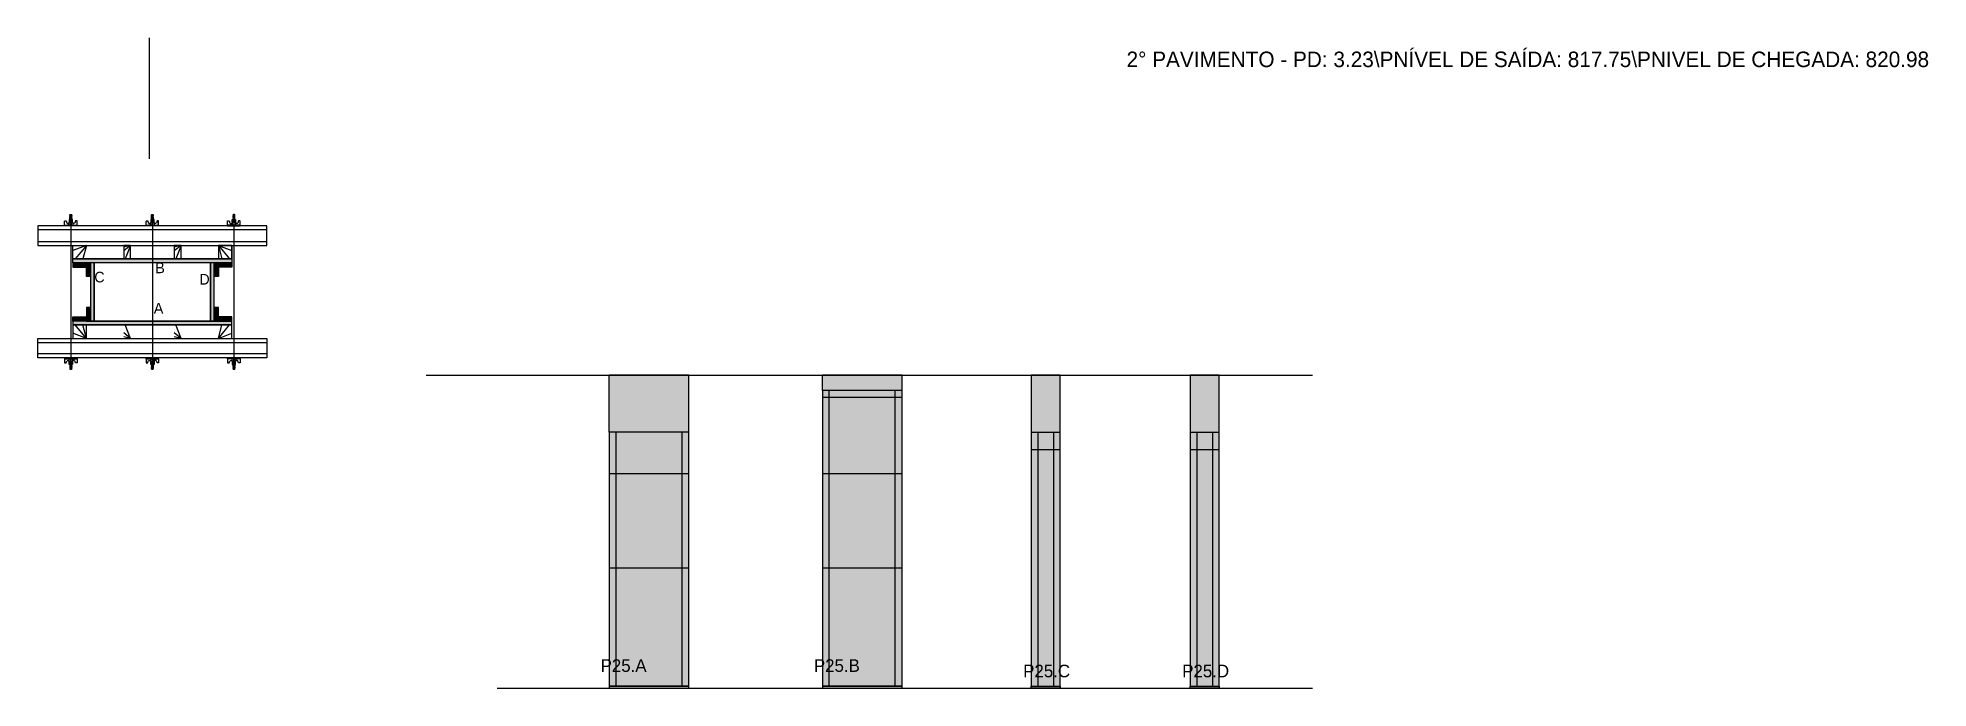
# Model space of a CAD drawing. Header units: metres. Extents: x 3502 to 5449, y 5089 to 5760.
import ezdxf

# ---------------------------------------------------------------- set-up
doc = ezdxf.new("R2010")
doc.units = ezdxf.units.M
for name, color, linetype in [('CHAPA', 7, 'Continuous'), ('COTA', 7, 'Continuous'), ('Hachura', 7, 'Continuous'), ('Madeira', 7, 'Continuous'), ('NOMENCLATURA', 7, 'Continuous'), ('Nível', 7, 'Continuous'), ('Painéis', 7, 'Continuous'), ('Perfil Metálico', 7, 'Continuous'), ('SARR_2.2x7', 7, 'Continuous'), ('SARRAFO', 7, 'Continuous'), ('Texto Seção', 7, 'Continuous'), ('TEXTO_GERAL', 7, 'Continuous')]:
    doc.layers.add(name, color=color, linetype=linetype)

msp = doc.modelspace()

# ---------------------------------------------------------------- hatches: boundary and pattern name
at = {"layer": 'COTA'}
h = msp.add_hatch(color=7, dxfattribs=at)
h.dxf.hatch_style = 1
h.paths.add_polyline_path([(4090.8, 5412.4), (4090.8, 5353.4), (4090.8, 5353.4), (4172.8, 5353.4), (4172.8, 5353.4), (4172.8, 5412.4), (4172.8, 5412.4), (4090.8, 5412.4)])
h = msp.add_hatch(color=7, dxfattribs=at)
h.dxf.hatch_style = 1
h.paths.add_polyline_path([(4392.5, 5412.4), (4310.5, 5412.4), (4310.5, 5412.4), (4310.5, 5396.4), (4310.5, 5396.4), (4392.5, 5396.4), (4392.5, 5396.4), (4392.5, 5412.4)])
h = msp.add_hatch(color=7, dxfattribs=at)
h.dxf.hatch_style = 1
h.paths.add_polyline_path([(4555.4, 5412.4), (4525.4, 5412.4), (4525.4, 5412.4), (4525.4, 5353.4), (4525.4, 5353.4), (4555.4, 5353.4), (4555.4, 5353.4), (4555.4, 5412.4)])
h = msp.add_hatch(color=7, dxfattribs=at)
h.dxf.hatch_style = 1
h.paths.add_polyline_path([(4719.2, 5412.4), (4689.2, 5412.4), (4689.2, 5412.4), (4689.2, 5353.4), (4689.2, 5353.4), (4719.2, 5353.4), (4719.2, 5353.4), (4719.2, 5412.4)])
at = {"layer": 'Hachura'}
h = msp.add_hatch(color=7, dxfattribs=at)
h.dxf.hatch_style = 1
h.paths.add_polyline_path([(3538.2, 5528.1), (3538.2, 5532.1), (3538.2, 5532.1), (3702.2, 5532.1), (3702.2, 5532.1), (3702.2, 5528.1), (3702.2, 5528.1), (3538.2, 5528.1)])
h = msp.add_hatch(color=7, dxfattribs=at)
h.dxf.hatch_style = 1
h.paths.add_polyline_path([(3538.2, 5528.1), (3538.2, 5532.1), (3538.2, 5532.1), (3702.2, 5532.1), (3702.2, 5532.1), (3702.2, 5528.1), (3702.2, 5528.1), (3538.2, 5528.1)])
h = msp.add_hatch(color=7, dxfattribs=at)
h.dxf.hatch_style = 1
h.paths.add_polyline_path([(3552.2, 5528.1), (3552.2, 5523.7), (3552.2, 5523.7), (3538.2, 5523.7), (3538.2, 5523.7), (3538.2, 5528.1), (3538.2, 5528.1), (3552.2, 5528.1)])
h = msp.add_hatch(color=7, dxfattribs=at)
h.dxf.hatch_style = 1
h.paths.add_polyline_path([(3556.6, 5528.1), (3552.2, 5528.1), (3552.2, 5528.1), (3552.2, 5514.1), (3552.2, 5514.1), (3556.6, 5514.1), (3556.6, 5514.1), (3556.6, 5528.1)])
h = msp.add_hatch(color=7, dxfattribs=at)
h.dxf.hatch_style = 1
h.paths.add_polyline_path([(3560.2, 5528.1), (3556.6, 5528.1), (3556.6, 5528.1), (3556.6, 5468.1), (3556.6, 5468.1), (3560.2, 5468.1), (3560.2, 5468.1), (3560.2, 5528.1)])
h = msp.add_hatch(color=7, dxfattribs=at)
h.dxf.hatch_style = 1
h.paths.add_polyline_path([(3560.2, 5528.1), (3556.6, 5528.1), (3556.6, 5528.1), (3556.6, 5468.1), (3556.6, 5468.1), (3560.2, 5468.1), (3560.2, 5468.1), (3560.2, 5528.1)])
h = msp.add_hatch(color=7, dxfattribs=at)
h.dxf.hatch_style = 1
h.paths.add_polyline_path([(3683.8, 5528.1), (3680.2, 5528.1), (3680.2, 5528.1), (3680.2, 5468.1), (3680.2, 5468.1), (3683.8, 5468.1), (3683.8, 5468.1), (3683.8, 5528.1)])
h = msp.add_hatch(color=7, dxfattribs=at)
h.dxf.hatch_style = 1
h.paths.add_polyline_path([(3683.8, 5528.1), (3680.2, 5528.1), (3680.2, 5528.1), (3680.2, 5468.1), (3680.2, 5468.1), (3683.8, 5468.1), (3683.8, 5468.1), (3683.8, 5528.1)])
h = msp.add_hatch(color=7, dxfattribs=at)
h.dxf.hatch_style = 1
h.paths.add_polyline_path([(3688.2, 5528.1), (3683.8, 5528.1), (3683.8, 5528.1), (3683.8, 5514.1), (3683.8, 5514.1), (3688.2, 5514.1), (3688.2, 5514.1), (3688.2, 5528.1)])
h = msp.add_hatch(color=7, dxfattribs=at)
h.dxf.hatch_style = 1
h.paths.add_polyline_path([(3688.2, 5528.1), (3688.2, 5523.7), (3688.2, 5523.7), (3702.2, 5523.7), (3702.2, 5523.7), (3702.2, 5528.1), (3702.2, 5528.1), (3688.2, 5528.1)])
h = msp.add_hatch(color=7, dxfattribs=at)
h.dxf.hatch_style = 1
h.paths.add_polyline_path([(3552.2, 5468.1), (3552.2, 5472.5), (3552.2, 5472.5), (3538.2, 5472.5), (3538.2, 5472.5), (3538.2, 5468.1), (3538.2, 5468.1), (3552.2, 5468.1)])
h = msp.add_hatch(color=7, dxfattribs=at)
h.dxf.hatch_style = 1
h.paths.add_polyline_path([(3556.6, 5468.1), (3552.2, 5468.1), (3552.2, 5468.1), (3552.2, 5482.1), (3552.2, 5482.1), (3556.6, 5482.1), (3556.6, 5482.1), (3556.6, 5468.1)])
h = msp.add_hatch(color=7, dxfattribs=at)
h.dxf.hatch_style = 1
h.paths.add_polyline_path([(3688.2, 5468.1), (3683.8, 5468.1), (3683.8, 5468.1), (3683.8, 5482.1), (3683.8, 5482.1), (3688.2, 5482.1), (3688.2, 5482.1), (3688.2, 5468.1)])
h = msp.add_hatch(color=7, dxfattribs=at)
h.dxf.hatch_style = 1
h.paths.add_polyline_path([(3688.2, 5468.1), (3688.2, 5472.5), (3688.2, 5472.5), (3702.2, 5472.5), (3702.2, 5472.5), (3702.2, 5468.1), (3702.2, 5468.1), (3688.2, 5468.1)])
h = msp.add_hatch(color=7, dxfattribs=at)
h.dxf.hatch_style = 1
h.paths.add_polyline_path([(3538.2, 5468.1), (3538.2, 5464.1), (3538.2, 5464.1), (3702.2, 5464.1), (3702.2, 5464.1), (3702.2, 5468.1), (3702.2, 5468.1), (3538.2, 5468.1)])
h = msp.add_hatch(color=7, dxfattribs=at)
h.dxf.hatch_style = 1
h.paths.add_polyline_path([(3538.2, 5468.1), (3538.2, 5464.1), (3538.2, 5464.1), (3702.2, 5464.1), (3702.2, 5464.1), (3702.2, 5468.1), (3702.2, 5468.1), (3538.2, 5468.1)])
h = msp.add_hatch(color=7, dxfattribs=at)
h.dxf.hatch_style = 1
h.paths.add_polyline_path([(4392.5, 5089.4), (4392.5, 5396.4), (4392.5, 5396.4), (4310.5, 5396.4), (4310.5, 5396.4), (4310.5, 5089.4), (4310.5, 5089.4), (4392.5, 5089.4)])
h = msp.add_hatch(color=7, dxfattribs=at)
h.dxf.hatch_style = 1
h.paths.add_polyline_path([(4172.8, 5089.4), (4172.8, 5353.4), (4172.8, 5353.4), (4090.8, 5353.4), (4090.8, 5353.4), (4090.8, 5089.4), (4090.8, 5089.4), (4172.8, 5089.4)])
h = msp.add_hatch(color=7, dxfattribs=at)
h.dxf.hatch_style = 1
h.paths.add_polyline_path([(4555.4, 5089.4), (4555.4, 5353.4), (4555.4, 5353.4), (4525.4, 5353.4), (4525.4, 5353.4), (4525.4, 5089.4), (4525.4, 5089.4), (4555.4, 5089.4)])
h = msp.add_hatch(color=7, dxfattribs=at)
h.dxf.hatch_style = 1
h.paths.add_polyline_path([(4719.2, 5089.4), (4719.2, 5353.4), (4719.2, 5353.4), (4689.2, 5353.4), (4689.2, 5353.4), (4689.2, 5089.4), (4689.2, 5089.4), (4719.2, 5089.4)])

# ---------------------------------------------------------------- linework, layer by layer
at = {"layer": 'CHAPA', "color": 7, "lineweight": 25}
for points in [[(3538.2, 5528.1), (3538.2, 5532.1), (3702.2, 5532.1), (3702.2, 5528.1)], [(3538.2, 5528.1), (3538.2, 5532.1), (3702.2, 5532.1), (3702.2, 5528.1)], [(3560.2, 5528.1), (3556.6, 5528.1), (3556.6, 5468.1), (3560.2, 5468.1)], [(3560.2, 5528.1), (3556.6, 5528.1), (3556.6, 5468.1), (3560.2, 5468.1)], [(3683.8, 5528.1), (3680.2, 5528.1), (3680.2, 5468.1), (3683.8, 5468.1)], [(3683.8, 5528.1), (3680.2, 5528.1), (3680.2, 5468.1), (3683.8, 5468.1)], [(3538.2, 5468.1), (3538.2, 5464.1), (3702.2, 5464.1), (3702.2, 5468.1)], [(3538.2, 5468.1), (3538.2, 5464.1), (3702.2, 5464.1), (3702.2, 5468.1)]]:
    msp.add_lwpolyline(points, close=True, dxfattribs=at)
at = {"layer": 'COTA', "color": 7, "lineweight": 25}
for p, q in [((4172.8, 5412.4), (4090.8, 5412.4)), ((4090.8, 5353.4), (4090.8, 5412.4)), ((4172.8, 5353.4), (4172.8, 5412.4)), ((4392.5, 5412.4), (4310.5, 5412.4)), ((4310.5, 5396.4), (4310.5, 5412.4)), ((4392.5, 5396.4), (4392.5, 5412.4))]:
    msp.add_line(p, q, dxfattribs=at)
for points in [[(4555.4, 5353.4), (4555.4, 5412.4), (4525.4, 5412.4), (4525.4, 5353.4)], [(4719.2, 5353.4), (4719.2, 5412.4), (4689.2, 5412.4), (4689.2, 5353.4)]]:
    msp.add_lwpolyline(points, dxfattribs=at)
at = {"layer": 'Defpoints', "color": 7, "lineweight": 25}
msp.add_line((3617.2, 5635.2), (3617.2, 5760.2), dxfattribs=at)
at = {"layer": 'Hachura', "color": 7, "lineweight": 25}
for p, q in [((3529.7, 5571.3), (3531.4, 5571.3)), ((3529.7, 5566.1), (3529.7, 5571.2)), ((3531.4, 5571.3), (3532, 5569)), ((3534.3, 5569.6), (3538.1, 5569.6)), ((3534.3, 5567), (3534.3, 5569.6)), ((3537.9, 5572.8), (3534.5, 5572.8)), ((3534.5, 5572.8), (3534.5, 5569.6)), ((3537.9, 5572.7), (3534.5, 5572.7)), ((3535.1, 5577.2), (3537.2, 5576.1)), ((3537.2, 5575.9), (3535.1, 5576.9)), ((3535.1, 5576), (3537.2, 5574.9)), ((3537.2, 5574.7), (3535.1, 5575.8)), ((3535.1, 5574.8), (3537.2, 5573.8)), ((3537.2, 5573.5), (3535.1, 5574.6)), ((3536.3, 5572.8), (3535.1, 5573.4)), ((3535.2, 5577.6), (3535.5, 5577.9)), ((3535.2, 5577.3), (3535.2, 5577.6)), ((3535.2, 5577.6), (3535.2, 5577.6)), ((3537.1, 5577.6), (3535.2, 5577.6)), ((3535.2, 5577.3), (3537.1, 5576.3)), ((3535.2, 5577.3), (3537.1, 5576.3)), ((3535.2, 5576.1), (3535.2, 5576.7)), ((3537.1, 5575.8), (3535.2, 5576.7)), ((3535.2, 5576.1), (3537.1, 5575.1)), ((3535.2, 5574.9), (3535.2, 5575.6)), ((3537.1, 5574.6), (3535.2, 5575.6)), ((3535.2, 5575.4), (3535.2, 5575.6)), ((3535.2, 5574.9), (3537.1, 5574)), ((3535.2, 5573.8), (3535.2, 5574.4)), ((3537.1, 5573.5), (3535.2, 5574.4)), ((3535.2, 5573.8), (3537.1, 5572.8)), ((3536.1, 5572.8), (3535.2, 5573.3)), ((3535.2, 5572.8), (3535.2, 5573.3)), ((3535.5, 5577.9), (3536.8, 5577.9)), ((3535.5, 5572.8), (3535.5, 5569.6)), ((3537.1, 5576.9), (3535.8, 5577.6)), ((3537.2, 5577), (3536.1, 5577.6)), ((3536.2, 5576.9), (3536.2, 5423.1)), ((3536.6, 5577.6), (3537.2, 5577.2)), ((3537.1, 5577.6), (3536.8, 5577.9)), ((3536.8, 5577.6), (3537.1, 5577.4)), ((3537.1, 5577.4), (3537.1, 5577.6)), ((3537.1, 5576.9), (3537.1, 5576.3)), ((3537.1, 5575.1), (3537.1, 5575.8)), ((3537.1, 5574.4), (3537.1, 5574.6)), ((3537.1, 5574.4), (3537.1, 5574)), ((3537.1, 5573.5), (3537.1, 5572.8)), ((3537.1, 5572.8), (3537.1, 5569.6)), ((3537.9, 5569.6), (3537.9, 5572.8)), ((3538.1, 5569.6), (3537.9, 5569.6)), ((3538.1, 5569.6), (3537.9, 5569.6)), ((3538.1, 5569.6), (3538.1, 5567)), ((3541, 5571.3), (3540.4, 5569)), ((3542.6, 5571.3), (3541, 5571.3)), ((3542.6, 5567), (3542.6, 5571.3)), ((3613.7, 5571.3), (3615.4, 5571.3)), ((3613.7, 5566.1), (3613.7, 5571.2)), ((3615.4, 5571.3), (3616, 5569)), ((3618.3, 5569.6), (3622.1, 5569.6)), ((3618.3, 5567), (3618.3, 5569.6)), ((3621.9, 5572.8), (3618.5, 5572.8)), ((3618.5, 5572.8), (3618.5, 5569.6)), ((3621.9, 5572.7), (3618.5, 5572.7)), ((3619.1, 5577.2), (3621.2, 5576.1)), ((3621.2, 5575.9), (3619.1, 5576.9)), ((3619.1, 5576), (3621.2, 5574.9)), ((3621.2, 5574.7), (3619.1, 5575.8)), ((3619.1, 5574.8), (3621.2, 5573.8)), ((3621.2, 5573.5), (3619.1, 5574.6)), ((3620.3, 5572.8), (3619.1, 5573.4)), ((3619.2, 5577.6), (3619.5, 5577.9)), ((3619.2, 5577.3), (3619.2, 5577.6)), ((3619.2, 5577.6), (3619.2, 5577.6)), ((3621.1, 5577.6), (3619.2, 5577.6)), ((3619.2, 5577.3), (3621.1, 5576.3)), ((3619.2, 5577.3), (3621.1, 5576.3)), ((3619.2, 5576.1), (3619.2, 5576.7)), ((3621.1, 5575.8), (3619.2, 5576.7)), ((3619.2, 5576.1), (3621.1, 5575.1)), ((3619.2, 5574.9), (3619.2, 5575.6)), ((3621.1, 5574.6), (3619.2, 5575.6)), ((3619.2, 5575.4), (3619.2, 5575.6)), ((3619.2, 5574.9), (3621.1, 5574)), ((3619.2, 5573.8), (3619.2, 5574.4)), ((3621.1, 5573.5), (3619.2, 5574.4)), ((3619.2, 5573.8), (3621.1, 5572.8)), ((3620.1, 5572.8), (3619.2, 5573.3)), ((3619.2, 5572.8), (3619.2, 5573.3)), ((3619.5, 5577.9), (3620.8, 5577.9)), ((3619.5, 5572.8), (3619.5, 5569.6)), ((3621.1, 5576.9), (3619.8, 5577.6)), ((3621.2, 5577), (3620.1, 5577.6)), ((3620.2, 5576.9), (3620.2, 5423.1)), ((3620.6, 5577.6), (3621.2, 5577.2)), ((3621.1, 5577.6), (3620.8, 5577.9)), ((3620.8, 5577.6), (3621.1, 5577.4)), ((3621.1, 5577.4), (3621.1, 5577.6)), ((3621.1, 5576.9), (3621.1, 5576.3)), ((3621.1, 5575.1), (3621.1, 5575.8)), ((3621.1, 5574.4), (3621.1, 5574.6)), ((3621.1, 5574.4), (3621.1, 5574)), ((3621.1, 5573.5), (3621.1, 5572.8)), ((3621.1, 5572.8), (3621.1, 5569.6)), ((3621.9, 5569.6), (3621.9, 5572.8)), ((3622.1, 5569.6), (3621.9, 5569.6)), ((3622.1, 5569.6), (3621.9, 5569.6)), ((3622.1, 5569.6), (3622.1, 5567)), ((3625, 5571.3), (3624.4, 5569)), ((3626.6, 5571.3), (3625, 5571.3)), ((3626.6, 5567), (3626.6, 5571.3)), ((3697.7, 5567), (3697.7, 5571.3)), ((3697.7, 5571.3), (3699.4, 5571.3)), ((3699.4, 5571.3), (3700, 5569)), ((3706.1, 5569.6), (3702.3, 5569.6)), ((3702.3, 5569.6), (3702.3, 5567)), ((3702.3, 5569.6), (3702.5, 5569.6)), ((3702.3, 5569.6), (3702.5, 5569.6)), ((3702.5, 5572.8), (3705.9, 5572.8)), ((3702.5, 5569.6), (3702.5, 5572.8)), ((3702.5, 5572.7), (3705.9, 5572.7)), ((3703.8, 5577.6), (3703.1, 5577.2)), ((3705.3, 5577.2), (3703.1, 5576.1)), ((3705.3, 5576), (3703.1, 5574.9)), ((3705.3, 5574.8), (3703.1, 5573.8)), ((3703.2, 5577), (3704.3, 5577.6)), ((3703.2, 5575.9), (3705.3, 5576.9)), ((3703.2, 5574.7), (3705.3, 5575.8)), ((3703.2, 5573.5), (3705.3, 5574.6)), ((3703.3, 5577.6), (3703.6, 5577.9)), ((3703.5, 5577.6), (3703.3, 5577.4)), ((3703.3, 5577.4), (3703.3, 5577.6)), ((3703.3, 5576.9), (3704.6, 5577.6)), ((3703.3, 5577.6), (3705.2, 5577.6)), ((3705.2, 5577.3), (3703.3, 5576.3)), ((3705.2, 5577.3), (3703.3, 5576.3)), ((3703.3, 5576.9), (3703.3, 5576.3)), ((3703.3, 5575.8), (3705.2, 5576.7)), ((3705.2, 5576.1), (3703.3, 5575.1)), ((3703.3, 5575.1), (3703.3, 5575.8)), ((3703.3, 5574.6), (3705.2, 5575.6)), ((3705.2, 5574.9), (3703.3, 5574)), ((3703.3, 5574.4), (3703.3, 5574.6)), ((3703.3, 5574.4), (3703.3, 5574)), ((3703.3, 5573.5), (3705.2, 5574.4)), ((3705.2, 5573.8), (3703.3, 5572.8)), ((3703.3, 5573.5), (3703.3, 5572.8)), ((3703.3, 5572.8), (3703.3, 5569.6)), ((3704.9, 5577.9), (3703.6, 5577.9)), ((3704.1, 5572.8), (3705.3, 5573.4)), ((3704.2, 5576.9), (3704.2, 5423.1)), ((3704.3, 5572.8), (3705.2, 5573.3)), ((3704.8, 5572.8), (3704.8, 5569.6)), ((3705.2, 5577.6), (3704.9, 5577.9)), ((3705.2, 5577.3), (3705.2, 5577.6)), ((3705.2, 5577.6), (3705.2, 5577.6)), ((3705.2, 5576.1), (3705.2, 5576.7)), ((3705.2, 5574.9), (3705.2, 5575.6)), ((3705.2, 5575.4), (3705.2, 5575.6)), ((3705.2, 5573.8), (3705.2, 5574.4)), ((3705.2, 5572.8), (3705.2, 5573.3)), ((3705.9, 5572.8), (3705.9, 5569.6)), ((3706.1, 5567), (3706.1, 5569.6)), ((3709, 5571.3), (3708.4, 5569)), ((3710.6, 5571.3), (3709, 5571.3)), ((3710.6, 5566.1), (3710.6, 5571.2)), ((3529.7, 5567), (3542.6, 5567)), ((3529.7, 5567), (3534.9, 5567)), ((3542.6, 5566.1), (3529.7, 5566.1)), ((3529.9, 5567), (3529.9, 5566.1)), ((3530.1, 5567), (3530.1, 5566.1)), ((3530.4, 5567), (3530.4, 5566.1)), ((3530.9, 5567), (3530.9, 5566.1)), ((3531.7, 5567), (3531.7, 5566.1)), ((3532.3, 5568.8), (3534.3, 5568.8)), ((3533.1, 5567), (3533.1, 5566.1)), ((3541.7, 5566.1), (3533.9, 5566.1)), ((3536.2, 5567), (3534.3, 5567)), ((3534.9, 5567), (3535.5, 5567)), ((3535.2, 5566.7), (3535.2, 5566.9)), ((3535.2, 5566.2), (3535.2, 5566.7)), ((3535.9, 5567), (3535.9, 5569)), ((3536.2, 5567), (3536.2, 5566.1)), ((3536.4, 5569), (3536.4, 5567)), ((3537.2, 5566.9), (3537.2, 5566.4)), ((3540.1, 5568.8), (3538.1, 5568.8)), ((3539.2, 5567), (3539.2, 5566.1)), ((3540.6, 5567), (3540.6, 5566.1)), ((3541.5, 5567), (3541.5, 5566.1)), ((3542, 5567), (3542, 5566.1)), ((3542.3, 5567), (3542.3, 5566.1)), ((3542.5, 5567), (3542.5, 5566.1)), ((3542.6, 5567), (3542.6, 5566.1)), ((3613.7, 5567), (3626.6, 5567)), ((3613.7, 5567), (3618.9, 5567)), ((3626.6, 5566.1), (3613.7, 5566.1)), ((3613.9, 5567), (3613.9, 5566.1)), ((3614.1, 5567), (3614.1, 5566.1)), ((3614.4, 5567), (3614.4, 5566.1)), ((3614.9, 5567), (3614.9, 5566.1)), ((3615.7, 5567), (3615.7, 5566.1)), ((3616.3, 5568.8), (3618.3, 5568.8)), ((3617.1, 5567), (3617.1, 5566.1)), ((3625.7, 5566.1), (3617.9, 5566.1)), ((3620.2, 5567), (3618.3, 5567)), ((3618.9, 5567), (3619.5, 5567)), ((3619.2, 5566.7), (3619.2, 5566.9)), ((3619.2, 5566.2), (3619.2, 5566.7)), ((3619.9, 5567), (3619.9, 5569)), ((3620.2, 5567), (3620.2, 5566.1)), ((3620.4, 5569), (3620.4, 5567)), ((3621.2, 5566.9), (3621.2, 5566.4)), ((3624.1, 5568.8), (3622.1, 5568.8)), ((3623.2, 5567), (3623.2, 5566.1)), ((3624.6, 5567), (3624.6, 5566.1)), ((3625.5, 5567), (3625.5, 5566.1)), ((3626, 5567), (3626, 5566.1)), ((3626.3, 5567), (3626.3, 5566.1)), ((3626.5, 5567), (3626.5, 5566.1)), ((3626.6, 5567), (3626.6, 5566.1)), ((3710.6, 5567), (3697.7, 5567)), ((3697.7, 5567), (3697.7, 5566.1)), ((3697.7, 5566.1), (3710.6, 5566.1)), ((3697.9, 5567), (3697.9, 5566.1)), ((3698.1, 5567), (3698.1, 5566.1)), ((3698.4, 5567), (3698.4, 5566.1)), ((3698.7, 5566.1), (3706.5, 5566.1)), ((3698.9, 5567), (3698.9, 5566.1)), ((3699.7, 5567), (3699.7, 5566.1)), ((3700.3, 5568.8), (3702.3, 5568.8)), ((3701.2, 5567), (3701.2, 5566.1)), ((3703.2, 5566.9), (3703.2, 5566.4)), ((3704, 5569), (3704, 5567)), ((3704.2, 5567), (3706.1, 5567)), ((3704.2, 5567), (3704.2, 5566.1)), ((3704.5, 5567), (3704.5, 5569)), ((3705.5, 5567), (3704.8, 5567)), ((3705.2, 5566.7), (3705.2, 5566.9)), ((3705.2, 5566.2), (3705.2, 5566.7)), ((3710.6, 5567), (3705.5, 5567)), ((3708.1, 5568.8), (3706.1, 5568.8)), ((3707.2, 5567), (3707.2, 5566.1)), ((3708.6, 5567), (3708.6, 5566.1)), ((3709.5, 5567), (3709.5, 5566.1)), ((3710, 5567), (3710, 5566.1)), ((3710.3, 5567), (3710.3, 5566.1)), ((3710.5, 5567), (3710.5, 5566.1)), ((3542.6, 5430.1), (3529.7, 5430.1)), ((3529.7, 5430.1), (3529.7, 5425)), ((3529.7, 5429.2), (3542.6, 5429.2)), ((3529.7, 5429.2), (3534.9, 5429.2)), ((3529.7, 5424.9), (3531.4, 5424.9)), ((3529.9, 5429.2), (3529.9, 5430.1)), ((3530.1, 5429.2), (3530.1, 5430.1)), ((3530.4, 5429.2), (3530.4, 5430.1)), ((3530.9, 5429.2), (3530.9, 5430.1)), ((3531.4, 5424.9), (3532, 5427.2)), ((3531.7, 5429.2), (3531.7, 5430.1)), ((3532.3, 5427.4), (3534.3, 5427.4)), ((3533.1, 5429.2), (3533.1, 5430.1)), ((3541.7, 5430.1), (3533.9, 5430.1)), ((3536.2, 5429.2), (3534.3, 5429.2)), ((3534.3, 5429.2), (3534.3, 5426.6)), ((3534.3, 5426.6), (3538.1, 5426.6)), ((3534.5, 5423.4), (3534.5, 5426.6)), ((3537.9, 5423.5), (3534.5, 5423.5)), ((3537.9, 5423.4), (3534.5, 5423.4)), ((3534.9, 5429.2), (3535.5, 5429.2)), ((3536.3, 5423.4), (3535.1, 5422.8)), ((3537.2, 5422.7), (3535.1, 5421.6)), ((3535.1, 5421.4), (3537.2, 5422.4)), ((3537.2, 5421.5), (3535.1, 5420.4)), ((3535.1, 5420.2), (3537.2, 5421.3)), ((3537.2, 5420.3), (3535.1, 5419.3)), ((3535.1, 5419), (3537.2, 5420.1)), ((3535.2, 5429.9), (3535.2, 5429.5)), ((3535.2, 5429.5), (3535.2, 5429.3)), ((3535.2, 5422.4), (3537.1, 5423.4)), ((3536.1, 5423.4), (3535.2, 5422.9)), ((3535.2, 5423.4), (3535.2, 5422.9)), ((3537.1, 5422.7), (3535.2, 5421.8)), ((3535.2, 5422.4), (3535.2, 5421.8)), ((3535.2, 5421.3), (3537.1, 5422.2)), ((3537.1, 5421.6), (3535.2, 5420.6)), ((3535.2, 5421.3), (3535.2, 5420.6)), ((3535.2, 5420.1), (3537.1, 5421.1)), ((3535.2, 5420.8), (3535.2, 5420.6)), ((3537.1, 5420.4), (3535.2, 5419.5)), ((3535.2, 5420.1), (3535.2, 5419.5)), ((3535.2, 5418.9), (3537.1, 5419.9)), ((3535.2, 5418.9), (3537.1, 5419.9)), ((3535.2, 5418.9), (3535.2, 5418.6)), ((3535.2, 5418.6), (3535.2, 5418.6)), ((3535.2, 5418.6), (3535.5, 5418.3)), ((3537.1, 5418.6), (3535.2, 5418.6)), ((3535.5, 5423.4), (3535.5, 5426.6)), ((3535.5, 5418.3), (3536.8, 5418.3)), ((3537.1, 5419.3), (3535.8, 5418.6)), ((3535.9, 5429.2), (3535.9, 5427.2)), ((3537.2, 5419.2), (3536.1, 5418.6)), ((3536.2, 5429.2), (3536.2, 5430.1)), ((3536.4, 5427.2), (3536.4, 5429.2)), ((3536.6, 5418.6), (3537.2, 5419)), ((3536.8, 5418.6), (3537.1, 5418.7)), ((3537.1, 5418.6), (3536.8, 5418.3)), ((3537.1, 5423.4), (3537.1, 5426.6)), ((3537.1, 5422.7), (3537.1, 5423.4)), ((3537.1, 5421.8), (3537.1, 5422.2)), ((3537.1, 5421.8), (3537.1, 5421.6)), ((3537.1, 5421.1), (3537.1, 5420.4)), ((3537.1, 5419.3), (3537.1, 5419.9)), ((3537.1, 5418.7), (3537.1, 5418.6)), ((3537.2, 5429.3), (3537.2, 5429.8)), ((3537.9, 5426.6), (3537.9, 5423.4)), ((3538.1, 5426.6), (3537.9, 5426.6)), ((3538.1, 5426.6), (3537.9, 5426.6)), ((3538.1, 5426.6), (3538.1, 5429.2)), ((3540.1, 5427.4), (3538.1, 5427.4)), ((3539.2, 5429.2), (3539.2, 5430.1)), ((3541, 5424.9), (3540.4, 5427.2)), ((3540.6, 5429.2), (3540.6, 5430.1)), ((3542.6, 5424.9), (3541, 5424.9)), ((3541.5, 5429.2), (3541.5, 5430.1)), ((3542, 5429.2), (3542, 5430.1)), ((3542.3, 5429.2), (3542.3, 5430.1)), ((3542.5, 5429.2), (3542.5, 5430.1)), ((3542.6, 5429.2), (3542.6, 5430.1)), ((3542.6, 5429.2), (3542.6, 5424.9)), ((3626.6, 5430.1), (3613.7, 5430.1)), ((3613.7, 5430.1), (3613.7, 5425)), ((3613.7, 5429.2), (3626.6, 5429.2)), ((3613.7, 5429.2), (3618.9, 5429.2)), ((3613.7, 5424.9), (3615.4, 5424.9)), ((3613.9, 5429.2), (3613.9, 5430.1)), ((3614.1, 5429.2), (3614.1, 5430.1)), ((3614.4, 5429.2), (3614.4, 5430.1)), ((3614.9, 5429.2), (3614.9, 5430.1)), ((3615.4, 5424.9), (3616, 5427.2)), ((3615.7, 5429.2), (3615.7, 5430.1)), ((3616.3, 5427.4), (3618.3, 5427.4)), ((3617.1, 5429.2), (3617.1, 5430.1)), ((3625.7, 5430.1), (3617.9, 5430.1)), ((3620.2, 5429.2), (3618.3, 5429.2)), ((3618.3, 5429.2), (3618.3, 5426.6)), ((3618.3, 5426.6), (3622.1, 5426.6)), ((3618.5, 5423.4), (3618.5, 5426.6)), ((3621.9, 5423.5), (3618.5, 5423.5)), ((3621.9, 5423.4), (3618.5, 5423.4)), ((3618.9, 5429.2), (3619.5, 5429.2)), ((3620.3, 5423.4), (3619.1, 5422.8)), ((3621.2, 5422.7), (3619.1, 5421.6)), ((3619.1, 5421.4), (3621.2, 5422.4)), ((3621.2, 5421.5), (3619.1, 5420.4)), ((3619.1, 5420.2), (3621.2, 5421.3)), ((3621.2, 5420.3), (3619.1, 5419.3)), ((3619.1, 5419), (3621.2, 5420.1)), ((3619.2, 5429.9), (3619.2, 5429.5)), ((3619.2, 5429.5), (3619.2, 5429.3)), ((3619.2, 5422.4), (3621.1, 5423.4)), ((3620.1, 5423.4), (3619.2, 5422.9)), ((3619.2, 5423.4), (3619.2, 5422.9)), ((3621.1, 5422.7), (3619.2, 5421.8)), ((3619.2, 5422.4), (3619.2, 5421.8)), ((3619.2, 5421.3), (3621.1, 5422.2)), ((3621.1, 5421.6), (3619.2, 5420.6)), ((3619.2, 5421.3), (3619.2, 5420.6)), ((3619.2, 5420.1), (3621.1, 5421.1)), ((3619.2, 5420.8), (3619.2, 5420.6)), ((3621.1, 5420.4), (3619.2, 5419.5)), ((3619.2, 5420.1), (3619.2, 5419.5)), ((3619.2, 5418.9), (3621.1, 5419.9)), ((3619.2, 5418.9), (3621.1, 5419.9)), ((3619.2, 5418.9), (3619.2, 5418.6)), ((3619.2, 5418.6), (3619.2, 5418.6)), ((3619.2, 5418.6), (3619.5, 5418.3)), ((3621.1, 5418.6), (3619.2, 5418.6)), ((3619.5, 5423.4), (3619.5, 5426.6)), ((3619.5, 5418.3), (3620.8, 5418.3)), ((3621.1, 5419.3), (3619.8, 5418.6)), ((3619.9, 5429.2), (3619.9, 5427.2)), ((3621.2, 5419.2), (3620.1, 5418.6)), ((3620.2, 5429.2), (3620.2, 5430.1)), ((3620.4, 5427.2), (3620.4, 5429.2)), ((3620.6, 5418.6), (3621.2, 5419)), ((3620.8, 5418.6), (3621.1, 5418.7)), ((3621.1, 5418.6), (3620.8, 5418.3)), ((3621.1, 5423.4), (3621.1, 5426.6)), ((3621.1, 5422.7), (3621.1, 5423.4)), ((3621.1, 5421.8), (3621.1, 5422.2)), ((3621.1, 5421.8), (3621.1, 5421.6)), ((3621.1, 5421.1), (3621.1, 5420.4)), ((3621.1, 5419.3), (3621.1, 5419.9)), ((3621.1, 5418.7), (3621.1, 5418.6)), ((3621.2, 5429.3), (3621.2, 5429.8)), ((3621.9, 5426.6), (3621.9, 5423.4)), ((3622.1, 5426.6), (3621.9, 5426.6)), ((3622.1, 5426.6), (3621.9, 5426.6)), ((3622.1, 5426.6), (3622.1, 5429.2)), ((3624.1, 5427.4), (3622.1, 5427.4)), ((3623.2, 5429.2), (3623.2, 5430.1)), ((3625, 5424.9), (3624.4, 5427.2)), ((3624.6, 5429.2), (3624.6, 5430.1)), ((3626.6, 5424.9), (3625, 5424.9)), ((3625.5, 5429.2), (3625.5, 5430.1)), ((3626, 5429.2), (3626, 5430.1)), ((3626.3, 5429.2), (3626.3, 5430.1)), ((3626.5, 5429.2), (3626.5, 5430.1)), ((3626.6, 5429.2), (3626.6, 5430.1)), ((3626.6, 5429.2), (3626.6, 5424.9)), ((3697.7, 5430.1), (3710.6, 5430.1)), ((3697.7, 5429.2), (3697.7, 5430.1)), ((3710.6, 5429.2), (3697.7, 5429.2)), ((3697.7, 5429.2), (3697.7, 5424.9)), ((3697.7, 5424.9), (3699.4, 5424.9)), ((3697.9, 5429.2), (3697.9, 5430.1)), ((3698.1, 5429.2), (3698.1, 5430.1)), ((3698.4, 5429.2), (3698.4, 5430.1)), ((3698.7, 5430.1), (3706.5, 5430.1)), ((3698.9, 5429.2), (3698.9, 5430.1)), ((3699.4, 5424.9), (3700, 5427.2)), ((3699.7, 5429.2), (3699.7, 5430.1)), ((3700.3, 5427.4), (3702.3, 5427.4)), ((3701.2, 5429.2), (3701.2, 5430.1)), ((3702.3, 5426.6), (3702.3, 5429.2)), ((3706.1, 5426.6), (3702.3, 5426.6)), ((3702.3, 5426.6), (3702.5, 5426.6)), ((3702.3, 5426.6), (3702.5, 5426.6)), ((3702.5, 5426.6), (3702.5, 5423.4)), ((3702.5, 5423.5), (3705.9, 5423.5)), ((3702.5, 5423.4), (3705.9, 5423.4)), ((3705.3, 5421.4), (3703.1, 5422.4)), ((3705.3, 5420.2), (3703.1, 5421.3)), ((3705.3, 5419), (3703.1, 5420.1)), ((3703.8, 5418.6), (3703.1, 5419)), ((3703.2, 5429.3), (3703.2, 5429.8)), ((3703.2, 5422.7), (3705.3, 5421.6)), ((3703.2, 5421.5), (3705.3, 5420.4)), ((3703.2, 5420.3), (3705.3, 5419.3)), ((3703.2, 5419.2), (3704.3, 5418.6)), ((3703.3, 5423.4), (3703.3, 5426.6)), ((3703.3, 5422.7), (3703.3, 5423.4)), ((3705.2, 5422.4), (3703.3, 5423.4)), ((3703.3, 5422.7), (3705.2, 5421.8)), ((3703.3, 5421.8), (3703.3, 5422.2)), ((3705.2, 5421.3), (3703.3, 5422.2)), ((3703.3, 5421.8), (3703.3, 5421.6)), ((3703.3, 5421.6), (3705.2, 5420.6)), ((3703.3, 5421.1), (3703.3, 5420.4)), ((3705.2, 5420.1), (3703.3, 5421.1)), ((3703.3, 5420.4), (3705.2, 5419.5)), ((3705.2, 5418.9), (3703.3, 5419.9)), ((3703.3, 5419.3), (3703.3, 5419.9)), ((3705.2, 5418.9), (3703.3, 5419.9)), ((3703.3, 5419.3), (3704.6, 5418.6)), ((3703.5, 5418.6), (3703.3, 5418.7)), ((3703.3, 5418.7), (3703.3, 5418.6)), ((3703.3, 5418.6), (3703.6, 5418.3)), ((3703.3, 5418.6), (3705.2, 5418.6)), ((3704.9, 5418.3), (3703.6, 5418.3)), ((3704, 5427.2), (3704, 5429.2)), ((3704.1, 5423.4), (3705.3, 5422.8)), ((3704.2, 5429.2), (3704.2, 5430.1)), ((3704.2, 5429.2), (3706.1, 5429.2)), ((3704.3, 5423.4), (3705.2, 5422.9)), ((3704.5, 5429.2), (3704.5, 5427.2)), ((3705.5, 5429.2), (3704.8, 5429.2)), ((3704.8, 5423.4), (3704.8, 5426.6)), ((3705.2, 5418.6), (3704.9, 5418.3)), ((3705.2, 5429.9), (3705.2, 5429.5)), ((3705.2, 5429.5), (3705.2, 5429.3)), ((3705.2, 5423.4), (3705.2, 5422.9)), ((3705.2, 5422.4), (3705.2, 5421.8)), ((3705.2, 5421.3), (3705.2, 5420.6)), ((3705.2, 5420.8), (3705.2, 5420.6)), ((3705.2, 5420.1), (3705.2, 5419.5)), ((3705.2, 5418.9), (3705.2, 5418.6)), ((3705.2, 5418.6), (3705.2, 5418.6)), ((3710.6, 5429.2), (3705.5, 5429.2)), ((3705.9, 5423.4), (3705.9, 5426.6)), ((3706.1, 5429.2), (3706.1, 5426.6)), ((3708.1, 5427.4), (3706.1, 5427.4)), ((3707.2, 5429.2), (3707.2, 5430.1)), ((3709, 5424.9), (3708.4, 5427.2)), ((3708.6, 5429.2), (3708.6, 5430.1)), ((3710.6, 5424.9), (3709, 5424.9)), ((3709.5, 5429.2), (3709.5, 5430.1)), ((3710, 5429.2), (3710, 5430.1)), ((3710.3, 5429.2), (3710.3, 5430.1)), ((3710.5, 5429.2), (3710.5, 5430.1)), ((3710.6, 5430.1), (3710.6, 5425))]:
    msp.add_line(p, q, dxfattribs=at)
at = {"layer": 'Madeira', "color": 7, "lineweight": 25}
for p, q in [((3552.2, 5546.1), (3538.2, 5540.7)), ((3552.2, 5546.1), (3540.7, 5532.1)), ((3552.2, 5546.1), (3548.7, 5532.1)), ((3597.7, 5546.1), (3590.7, 5540.4)), ((3597.7, 5546.1), (3590.7, 5544.4)), ((3597.7, 5546.1), (3592.3, 5532.1)), ((3649.7, 5546.1), (3642.7, 5540.4)), ((3649.7, 5546.1), (3642.7, 5544.4)), ((3649.7, 5546.1), (3644.3, 5532.1)), ((3688.2, 5546.1), (3699.7, 5532.1)), ((3688.2, 5546.1), (3691.7, 5532.1)), ((3688.2, 5546.1), (3702.2, 5540.7)), ((3552.2, 5450.1), (3538.2, 5455.5)), ((3552.2, 5450.1), (3540.7, 5464.1)), ((3552.2, 5450.1), (3548.7, 5464.1)), ((3597.7, 5450.1), (3590.7, 5455.8)), ((3597.7, 5450.1), (3592.3, 5464.1)), ((3649.7, 5450.1), (3642.7, 5455.8)), ((3649.7, 5450.1), (3644.3, 5464.1)), ((3688.2, 5450.1), (3699.7, 5464.1)), ((3688.2, 5450.1), (3691.7, 5464.1)), ((3688.2, 5450.1), (3702.2, 5455.5)), ((3597.7, 5450.1), (3590.7, 5451.8)), ((3649.7, 5450.1), (3642.7, 5451.8))]:
    msp.add_line(p, q, dxfattribs=at)
for points in [[(3702.2, 5546.1), (3702.2, 5532.1), (3538.2, 5532.1), (3538.2, 5546.1)], [(3597.7, 5546.1), (3590.7, 5546.1), (3590.7, 5532.1), (3597.7, 5532.1)], [(3649.7, 5546.1), (3642.7, 5546.1), (3642.7, 5532.1), (3649.7, 5532.1)], [(3688.2, 5546.1), (3688.2, 5532.1), (3702.2, 5532.1), (3702.2, 5546.1)], [(3552.2, 5450.1), (3552.2, 5464.1), (3538.2, 5464.1), (3538.2, 5450.1)], [(3702.2, 5450.1), (3702.2, 5464.1), (3538.2, 5464.1), (3538.2, 5450.1)]]:
    msp.add_lwpolyline(points, close=True, dxfattribs=at)
at = {"layer": 'Nível', "color": 7, "lineweight": 25}
for p, q in [((3902.2, 5412.4), (4815.2, 5412.4)), ((3975.3, 5089.4), (4815.2, 5089.4))]:
    msp.add_line(p, q, dxfattribs=at)
at = {"layer": 'Painéis', "color": 7, "lineweight": 25}
for p, q in [((4310.5, 5396.4), (4310.5, 5091.4)), ((4392.5, 5396.4), (4310.5, 5396.4)), ((4392.5, 5091.4), (4392.5, 5396.4)), ((4090.8, 5353.4), (4090.8, 5089.4)), ((4172.8, 5353.4), (4090.8, 5353.4)), ((4172.8, 5089.4), (4172.8, 5353.4)), ((4525.4, 5353.4), (4525.4, 5091.4)), ((4525.4, 5353.4), (4555.4, 5353.4)), ((4555.4, 5091.4), (4555.4, 5353.4)), ((4689.2, 5353.4), (4689.2, 5091.4)), ((4689.2, 5353.4), (4719.2, 5353.4)), ((4719.2, 5091.4), (4719.2, 5353.4)), ((4555.4, 5335.4), (4525.4, 5335.4)), ((4719.2, 5335.4), (4689.2, 5335.4)), ((4172.8, 5310.4), (4090.8, 5310.4)), ((4392.5, 5310.4), (4310.5, 5310.4)), ((4172.8, 5213.4), (4090.8, 5213.4)), ((4392.5, 5213.4), (4310.5, 5213.4)), ((4090.8, 5091.4), (4172.8, 5091.4)), ((4310.5, 5091.4), (4392.5, 5091.4)), ((4525.4, 5091.4), (4555.4, 5091.4)), ((4689.2, 5091.4), (4719.2, 5091.4))]:
    msp.add_line(p, q, dxfattribs=at)
for points in [[(3680.2, 5468.1), (3680.2, 5528.1), (3560.2, 5528.1), (3560.2, 5468.1)], [(4172.8, 5091.4), (4090.8, 5091.4), (4090.8, 5089.4), (4172.8, 5089.4)], [(4392.5, 5091.4), (4310.5, 5091.4), (4310.5, 5089.4), (4392.5, 5089.4)], [(4525.4, 5091.4), (4555.4, 5091.4), (4555.4, 5089.4), (4525.4, 5089.4)], [(4689.2, 5091.4), (4719.2, 5091.4), (4719.2, 5089.4), (4689.2, 5089.4)]]:
    msp.add_lwpolyline(points, close=True, dxfattribs=at)
at = {"layer": 'Perfil Metálico', "color": 7, "lineweight": 25}
for points in [[(3502.2, 5566.1), (3502.2, 5546.1), (3738.2, 5546.1), (3738.2, 5566.1)], [(3738.2, 5550.1), (3738.2, 5562.1), (3502.2, 5562.1), (3502.2, 5550.1)], [(3502.2, 5430.1), (3502.2, 5450.1), (3738.2, 5450.1), (3738.2, 5430.1)], [(3738.2, 5446.1), (3738.2, 5434.1), (3502.2, 5434.1), (3502.2, 5446.1)]]:
    msp.add_lwpolyline(points, close=True, dxfattribs=at)
at = {"layer": 'SARR_2.2x7', "color": 7, "lineweight": 25}
for p, q in [((4317.5, 5310.4), (4317.5, 5396.4)), ((4385.5, 5310.4), (4385.5, 5396.4)), ((4310.5, 5389.4), (4392.5, 5389.4)), ((4097.8, 5310.4), (4097.8, 5353.4)), ((4165.8, 5310.4), (4165.8, 5353.4)), ((4532.4, 5353.4), (4532.4, 5335.4)), ((4548.4, 5353.4), (4548.4, 5335.4)), ((4696.2, 5353.4), (4696.2, 5335.4)), ((4712.2, 5353.4), (4712.2, 5335.4)), ((4532.4, 5335.4), (4532.4, 5091.4)), ((4548.4, 5335.4), (4548.4, 5091.4)), ((4696.2, 5335.4), (4696.2, 5091.4)), ((4712.2, 5335.4), (4712.2, 5091.4)), ((4097.8, 5213.4), (4097.8, 5310.4)), ((4165.8, 5213.4), (4165.8, 5310.4)), ((4317.5, 5213.4), (4317.5, 5310.4)), ((4385.5, 5213.4), (4385.5, 5310.4)), ((4097.8, 5091.4), (4097.8, 5213.4)), ((4165.8, 5091.4), (4165.8, 5213.4)), ((4317.5, 5091.4), (4317.5, 5213.4)), ((4385.5, 5091.4), (4385.5, 5213.4)), ((4097.8, 5091.4), (4097.8, 5091.4)), ((4165.8, 5091.4), (4165.8, 5091.4)), ((4317.5, 5091.4), (4317.5, 5091.4)), ((4385.5, 5091.4), (4385.5, 5091.4))]:
    msp.add_line(p, q, dxfattribs=at)
at = {"layer": 'SARRAFO', "color": 7, "lineweight": 25}
for points in [[(3538.2, 5523.7), (3552.2, 5523.7), (3552.2, 5528.1), (3538.2, 5528.1)], [(3552.2, 5514.1), (3552.2, 5528.1), (3556.6, 5528.1), (3556.6, 5514.1)], [(3683.8, 5514.1), (3683.8, 5528.1), (3688.2, 5528.1), (3688.2, 5514.1)], [(3702.2, 5523.7), (3688.2, 5523.7), (3688.2, 5528.1), (3702.2, 5528.1)], [(3538.2, 5472.5), (3552.2, 5472.5), (3552.2, 5468.1), (3538.2, 5468.1)], [(3552.2, 5482.1), (3552.2, 5468.1), (3556.6, 5468.1), (3556.6, 5482.1)], [(3683.8, 5482.1), (3683.8, 5468.1), (3688.2, 5468.1), (3688.2, 5482.1)], [(3702.2, 5472.5), (3688.2, 5472.5), (3688.2, 5468.1), (3702.2, 5468.1)]]:
    msp.add_lwpolyline(points, close=True, dxfattribs=at)

# ---------------------------------------------------------------- texts
at = {"layer": 'NOMENCLATURA', "color": 7, "lineweight": 25}
msp.add_text('2° PAVIMENTO - PD: 3.23\\PNÍVEL DE SAÍDA: 817.75\\PNIVEL DE CHEGADA: 820.98', height=16, dxfattribs=at).set_placement((4623.7, 5729.9))
at = {"layer": 'Texto Seção', "color": 7, "lineweight": 25}
for s, p in [('P25.A', (4081.9, 5106.3)), ('P25.B', (4301.6, 5106.3)), ('P25.C', (4517.2, 5100.7)), ('P25.D', (4681, 5100.7))]:
    msp.add_text(s, height=13, dxfattribs=at).set_placement(p)
at = {"layer": 'TEXTO_GERAL', "color": 7, "lineweight": 25}
for s, p in [('C', (3560.4, 5507.9)), ('B', (3623.2, 5517.4)), ('D', (3668.6, 5505.6)), ('A', (3621.7, 5475.7))]:
    msp.add_text(s, height=11, dxfattribs=at).set_placement(p)

doc.saveas('drawing.dxf')
